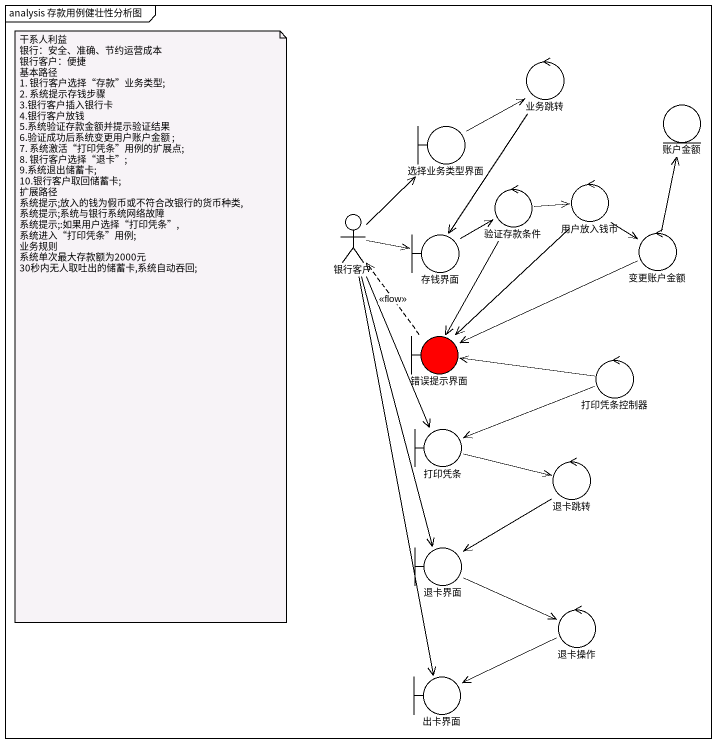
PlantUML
@startuml
mainframe analysis 存款用例健壮性分析图
control 业务跳转
entity 账户金额
boundary 选择业务类型界面
control 验证存款条件
control 用户放入钱币
actor 银行客户
boundary 存钱界面
control 变更账户金额
boundary 错误提示界面 #FF0000
control 打印凭条控制器
boundary 打印凭条
control 退卡跳转
boundary 退卡界面
control 退卡操作
boundary 出卡界面
业务跳转 --> 存钱界面
选择业务类型界面 -up-> 业务跳转
验证存款条件 -right-> 用户放入钱币
验证存款条件 --> 错误提示界面
用户放入钱币 --> 变更账户金额
用户放入钱币 --> 错误提示界面
银行客户 -up-> 选择业务类型界面
银行客户 -right-> 存钱界面
银行客户 --> 打印凭条
银行客户 --> 退卡界面
银行客户 --> 出卡界面
存钱界面 -up-> 验证存款条件
变更账户金额 -up-> 账户金额
变更账户金额 -left-> 错误提示界面
错误提示界面 .up.> 银行客户 : <<flow>>
打印凭条控制器 -left-> 错误提示界面
打印凭条控制器 -left-> 打印凭条
打印凭条 -right-> 退卡跳转
退卡跳转 --> 退卡界面
退卡界面 -right-> 退卡操作
退卡操作 -left-> 出卡界面
note as N1
  干系人利益
  银行：安全、准确、节约运营成本
  银行客户：便捷
  基本路径
  1. 银行客户选择“存款”业务类型;
  2. 系统提示存钱步骤
  3.银行客户插入银行卡
  4.银行客户放钱
  5.系统验证存款金额并提示验证结果
  6.验证成功后系统变更用户账户金额 ;
  7. 系统激活“打印凭条”用例的扩展点;
  8. 银行客户选择“退卡”;
  9.系统退出储蓄卡;
  10.银行客户取回储蓄卡;
  扩展路径
  系统提示;放入的钱为假币或不符合改银行的货币种类,
  系统提示;系统与银行系统网络故障
  系统提示;:如果用户选择“打印凭条”,系统进入“打印凭条”用例;
  业务规则
  系统单次最大存款额为2000元
  30秒内无人取吐出的储蓄卡,系统自动吞回;
end note
@enduml
